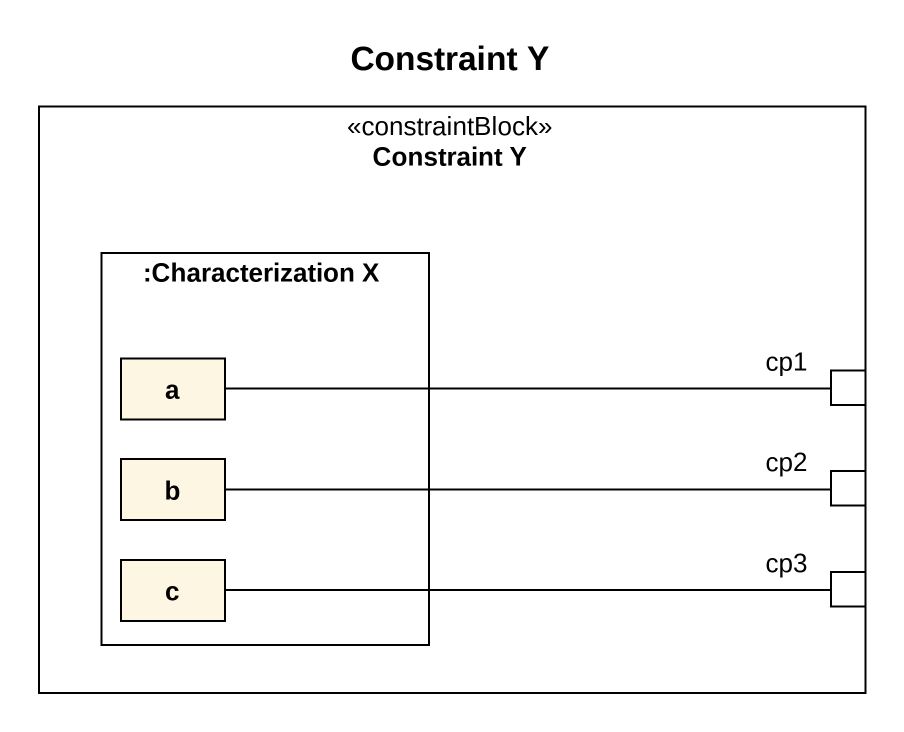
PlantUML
@startuml
title Constraint Y
rectangle "Constraint Y" as Constraint_Y <<constraintBlock>> {
  rectangle ":Characterization X" as Characterization_X {
    rectangle a
    rectangle b
    rectangle c
  }
  port cp1
  port cp2
  port cp3
}
cp1 -left- a
cp2 -left- b
cp3 -left- c
@enduml
